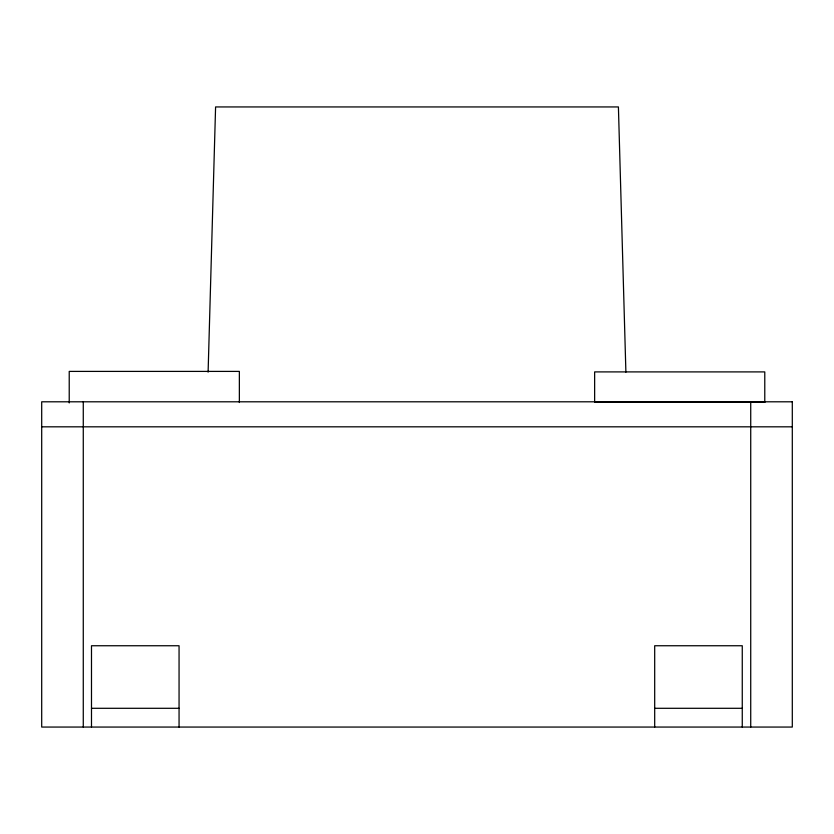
<?xml version="1.0" encoding="UTF-8"?>
<svg xmlns="http://www.w3.org/2000/svg" width="834" height="834" viewBox="0 0 834 834"><rect width="100%" height="100%" fill="white"/><g stroke="black" fill="none" stroke-linecap="round" stroke-linejoin="round"><path stroke-width="1.25" d="M208.104 372.152L215.589 106.94L618.411 106.94L625.896 372.152M764.778 402.176L594.642 402.176L594.642 371.901L764.778 371.901L764.778 402.28M41.7 426.82L792.3 426.82M91.49 708.295L179.06 708.295M654.69 708.295L742.26 708.295M750.725 401.8L750.725 727.06M742.26 727.06L742.26 645.745L654.69 645.745L654.69 727.06M239.358 402.509L239.358 371.401L69.222 371.401L69.222 402.937M179.06 727.06L179.06 645.745L91.49 645.745L91.49 727.06M83.275 401.8L83.275 727.06M792.3 401.8L41.7 401.8L41.7 727.06L792.3 727.06L792.3 401.8"/></g></svg>
